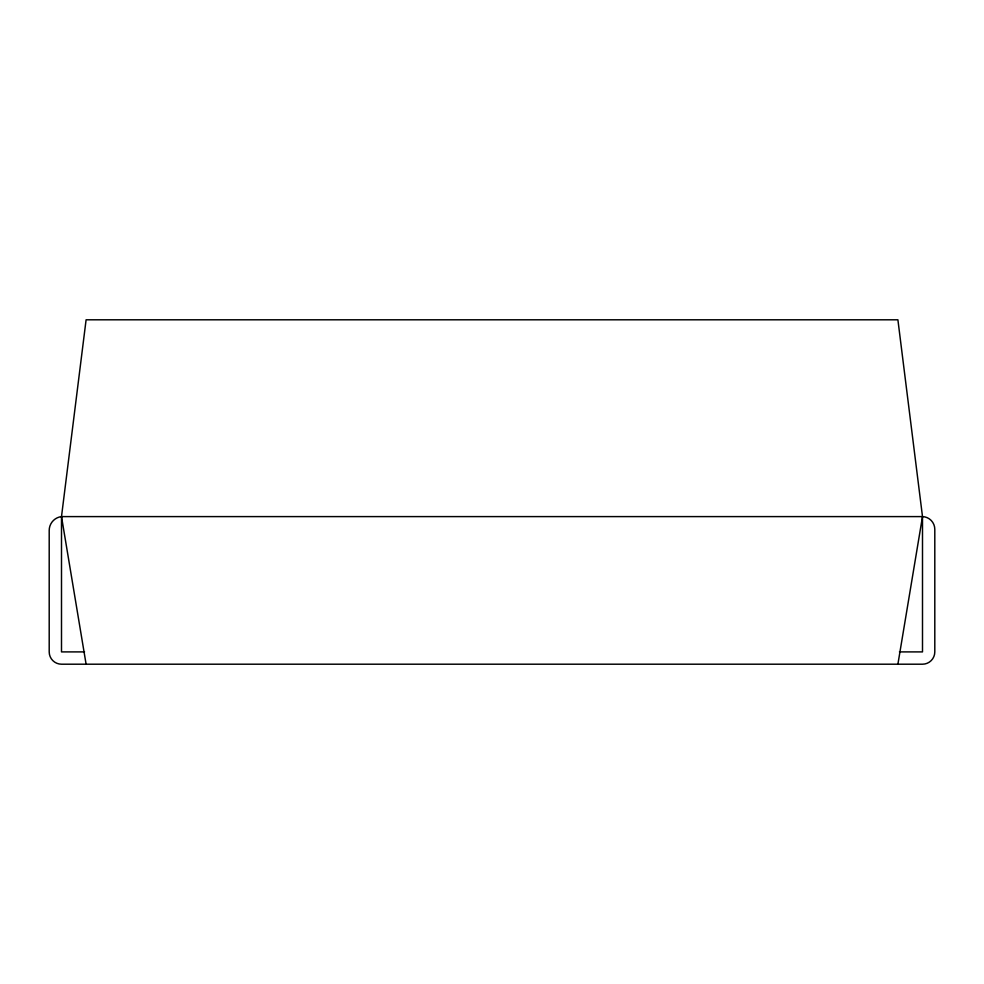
<?xml version="1.0" encoding="UTF-8"?>
<svg xmlns="http://www.w3.org/2000/svg" width="984" height="984" viewBox="0 0 984 984"><rect width="100%" height="100%" fill="white"/><g stroke="black" fill="none" stroke-linecap="round" stroke-linejoin="round"><path stroke-width="1.48" d="M84.562 651.9L61.5 651.9L61.5 516.6L86.1 319.8L897.9 319.8L922.5 516.6L922.5 651.9L899.438 651.9M897.9 664.2L922.5 516.6L61.5 516.6A13.96 13.96 0 0 0 49.2 530.462L49.2 651.9A12.3 12.3 0 0 0 61.5 664.2L922.5 664.2A12.3 12.3 0 0 0 934.8 651.9L934.8 529.343A12.743 12.743 0 0 0 922.5 516.6M61.5 516.6L86.1 664.2"/></g></svg>
